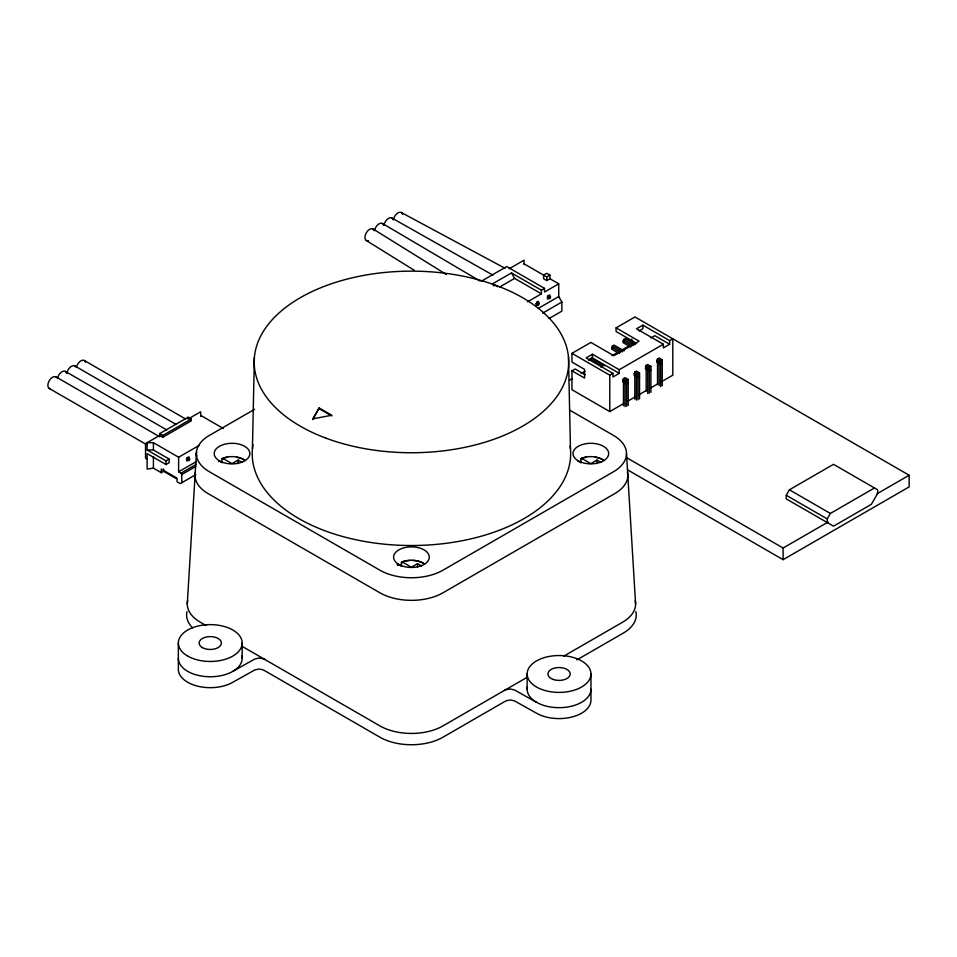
<?xml version="1.0" encoding="UTF-8"?>
<svg xmlns="http://www.w3.org/2000/svg" width="957" height="957" viewBox="0 0 957 957"><rect width="100%" height="100%" fill="white"/><g stroke="black" fill="none" stroke-linecap="round" stroke-linejoin="round"><path stroke-width="1.44" d="M252.421 448.761L254.383 357.188M187.273 604.034L196.376 453.582M188.876 460.437L189.653 459.073L188.876 456.788L187.297 457.697L186.507 460.891L188.876 460.437L186.352 458.977M196.747 452.242L195.958 453.606L196.747 455.879M312.831 418.867L319.136 407.945L331.744 415.23L312.831 418.867L312.831 419.597L319.136 407.945M538.396 305.044L539.186 303.668L538.396 301.395L536.817 302.304L536.04 305.498L538.396 305.044L535.872 303.584M549.737 298.488L550.526 297.125L549.737 294.852L548.17 295.761L547.38 298.943L549.737 298.488L547.225 297.029M588.974 360.442L589.763 359.078L602.372 366.352M619.227 353.528L611.667 349.161L612.456 345.979L614.023 345.07L624.108 350.884M630.579 346.972L623.007 342.606L623.797 339.424L625.376 338.515L635.46 344.341M628.211 383.087L626.632 383.996L622.696 381.723L623.486 378.541L625.053 377.632L628.211 379.45L628.211 405.433M639.551 376.544L637.984 377.453L634.036 375.18L634.826 371.998L636.405 371.077L639.551 372.907L639.551 398.89M650.904 369.988L649.324 370.897L645.389 368.624L646.166 365.442L647.745 364.533L650.904 366.352L650.904 392.334M662.244 363.445L660.665 364.354L656.729 362.081L657.519 358.887L659.098 357.978L662.244 359.808L662.244 385.791M786.247 495.259L789.405 489.793L833.523 464.324L877.641 489.793L877.641 493.441L871.337 504.351L833.523 526.183L786.247 498.896L786.247 495.259L827.219 518.909L827.219 522.546M827.219 518.909L830.365 513.454L874.483 487.974M397.346 564.869L398.136 564.271L401.569 566.257M159.723 435.411L159.723 433.593L188.086 417.216L191.233 419.046L191.233 420.865L162.869 437.229L159.723 435.411L145.536 443.605L145.536 458.164L147.115 459.073M159.723 433.593L162.869 435.411L191.233 419.046M254.634 409.285L209.427 435.387A44.572 25.731 0 0 0 209.427 471.777L379.929 570.205A44.572 25.731 0 0 0 442.959 570.205L613.449 471.777A44.56 25.731 0 0 0 613.449 435.387L569.511 410.027M199.068 445.448L178.624 457.243L153.419 442.696L147.115 442.696L147.115 449.969L166.028 460.891L169.174 459.073L169.174 462.71L166.028 464.528L147.115 453.606L147.115 469.074L153.419 468.164L161.302 472.71L163.659 471.346L176.267 478.632M481.515 281.119L506.732 266.56L544.545 288.392L544.545 292.029L558.721 283.846L558.721 296.574L561.879 302.041L561.879 311.133L549.115 318.502M509.208 268.761L524.053 260.184L524.053 264.563M493.812 286.023L492.544 283.846L511.457 272.924L541.387 290.21L544.545 288.392M178.624 457.243L178.624 471.801L196.52 461.477M499.482 287.112L514.603 278.379L541.387 293.847L541.387 290.21M178.624 471.801L180.993 473.165L196.329 464.312M181.782 482.723L181.782 474.528L195.838 466.418M195.838 474.612L180.203 483.632L177.057 481.814L177.057 478.177L161.302 469.074L161.302 472.71M524.053 263.833L546.746 276.932L549.904 275.114L549.904 278.75L558.721 283.846M549.904 275.114L546.746 273.295L543.6 275.114L543.6 278.75L546.746 280.568L549.904 278.75M242.229 462.434L238.126 460.066L231.989 463.619L222.825 458.331L222.825 459.276L223.878 458.81M527.522 301.85L541.387 293.847M538.312 308.357L558.721 296.574M542.739 313.083L561.879 302.041M623.486 403.651L609.776 411.57L571.963 389.726L571.963 370.814L584.56 378.087L584.56 369.354L571.963 362.081L571.963 353.348L590.864 342.427L613.868 355.705L639.085 341.159L616.081 327.868L616.081 331.505L636.525 343.312M616.081 327.868L634.981 316.958L909.15 475.246L909.15 486.886L783.101 559.666L627.959 470.09M619.227 369.713L592.443 354.257L586.139 357.894L612.923 373.362L612.923 376.998L619.227 373.362L619.227 369.713L663.345 344.245L663.345 347.881L669.649 344.245L669.649 340.608L642.865 325.141L636.561 328.777L663.345 344.245M588.663 360.071L592.443 357.894L619.227 373.362M639.085 330.966L642.865 328.777L642.865 325.141M571.963 370.814L575.109 368.995L585.194 374.809M569.582 380.192L572.154 378.709M581.15 373.505L585.014 371.28M612.025 355.681L617.169 352.714M621.033 350.489L628.749 346.027M600.637 366.986L604.417 364.808M651.059 337.881L654.839 335.692L669.649 344.245M571.963 353.348L609.776 375.18L612.923 373.362M669.649 340.608L672.807 338.79L672.807 375.18L661.586 381.652M622.696 379.905L625.053 381.269L628.211 379.45M634.036 373.362L636.405 374.725L639.551 372.907M645.389 366.806L647.745 368.17L650.904 366.352M656.729 360.263L659.098 361.626L662.244 359.808M627.505 401.33L634.826 397.095M638.845 394.786L646.166 390.552M650.186 388.231L657.519 383.996M421.63 566.006L417.539 563.649L411.39 567.19L402.239 561.915L402.239 562.86L401.414 562.381L401.414 566.161M601.032 462.434L596.941 460.066L590.792 463.619L581.641 458.331L581.641 459.276L582.681 458.81M527.594 677.042L442.947 725.908A44.572 25.731 0 0 1 379.929 725.908L241.714 646.119M563.673 656.215L622.552 622.229A44.56 25.731 0 0 0 635.221 600.673M576.88 659.887L623.21 633.139A44.572 25.731 0 0 0 635.879 611.595M626.668 457.697L783.101 548.014L828.116 522.032M876.995 493.812L909.15 475.246M232.826 671.347L254.694 659.086L258.306 658.165A9.163 5.287 0 0 1 264.922 659.517M222.825 458.331L223.878 457.865A16.221 9.367 0 0 1 245.279 460.604M222.012 462.59L222.012 458.798L223.292 458.236A17.382 10.037 0 0 1 227.491 457.231M581.641 458.331L582.681 457.865A16.221 9.367 0 0 1 604.082 460.604M580.827 462.59L580.827 458.798L582.107 458.236A17.382 10.037 0 0 1 586.294 457.231M401.414 562.381L403.28 561.448A16.221 9.367 0 0 1 424.681 564.187M147.115 449.969L153.419 449.969L169.174 459.073M401.354 212.55L505.081 268.307M536.482 702.282L514.603 690.021L511.002 689.088A9.163 5.287 0 0 0 504.387 690.44M391.892 218.017L492.999 275.149M548.014 295.665L550.526 297.125M623.797 339.424L633.881 345.25M657.519 358.887L660.665 360.717L660.665 386.7M623.007 340.788L631.835 345.884M536.662 302.221L539.186 303.668M612.456 345.979L622.54 351.793M646.166 365.442L649.324 367.261L649.324 393.243M611.667 347.343L620.495 352.439M492.544 283.846L497.532 286.717M634.826 371.998L637.984 373.816L637.984 399.799M591.342 358.169L604.728 365.897M623.486 378.541L626.632 380.36L626.632 406.342M789.405 489.793L830.365 513.454M580.827 458.798L581.641 459.276M577.55 460.7L580.983 462.674M319.136 408.675L331.744 415.948M200.695 415.398L223.376 428.497M84.276 360.49L185.598 418.987M74.825 365.945L176.148 424.441M222.012 458.798L222.825 459.276M65.375 371.4L166.697 429.896M222.168 462.674L218.734 460.7L218.734 461.645M397.322 564.75L398.136 565.216L398.136 564.271M55.925 376.867L159.807 436.835M187.141 457.613L189.653 459.073M145.536 443.605L147.115 444.515M49.238 388.446L145.428 443.976M205.946 625.471L200.336 622.229A44.572 25.731 0 0 1 187.656 600.673M382.441 223.471L480.007 281.023M372.991 228.926L446.369 274.503M366.304 240.506L414.381 270.364M511.457 272.924L514.603 278.379M180.993 473.165L181.782 474.528M626.5 453.582L635.604 604.034M568.494 357.188L570.456 448.761M783.101 548.014L783.101 559.666M659.098 361.626L659.098 385.527M657.519 360.717L657.519 384.618M647.745 368.17L647.745 393.542M646.166 367.261L646.166 391.162M636.405 374.725L636.405 400.098M634.826 373.816L634.826 399.189M631.835 339.017L631.835 343.192M625.053 381.269L625.053 406.641M623.486 380.36L623.486 405.732M609.776 375.18L609.776 411.57M596.941 460.066L596.941 463.619M592.443 354.257L592.443 357.894M590.959 673.967A31.904 18.422 0 0 1 543.086 689.925A31.904 18.422 0 0 1 543.086 658.009A31.904 18.422 0 0 1 590.959 673.967L590.959 700.165A31.904 18.422 0 0 1 571.257 717.188A31.904 18.422 0 0 1 536.482 713.192L514.603 700.931L511.014 700.046A8.912 5.144 0 0 0 504.722 701.553L442.947 737.213A44.572 25.731 0 0 1 379.929 737.213L264.587 670.618A8.912 5.144 0 0 0 258.282 669.11L254.694 670.008L232.826 682.269A31.904 18.422 0 0 1 198.051 686.265A31.904 18.422 0 0 1 178.349 669.242L178.349 643.044M546.746 276.932L546.746 280.568M527.14 673.967L527.14 689.255M417.539 563.649L417.539 567.19M242.169 643.044L242.169 658.32M238.126 460.066L238.126 463.619M200.695 416.307L200.695 411.761L188.086 419.046L188.086 417.216M166.028 460.891L166.028 464.528M163.659 468.918L163.659 471.346M162.869 435.411L162.869 437.229M153.419 442.696L153.419 449.969M153.419 456.525L153.419 468.164M368.421 240.697A6.687 3.864 -60 0 1 366.304 232.79A6.687 3.864 -60 0 1 374.211 230.673M393.435 219.572A6.687 3.864 -60 0 1 398.004 212.885A6.687 3.864 -60 0 1 402.574 214.296M374.534 230.481A6.687 3.864 -60 0 1 379.104 223.806A6.687 3.864 -60 0 1 383.661 225.206M383.984 225.027A6.687 3.864 -60 0 1 388.554 218.34A6.687 3.864 -60 0 1 393.124 219.751M570.133 446.022A159.233 91.932 0 0 1 410.242 545.514A159.233 91.932 0 0 1 252.959 444.658M627.433 472.052A44.56 25.731 0 0 1 614.765 493.609L442.959 592.802A44.572 25.731 0 0 1 379.929 592.802L208.112 493.609A44.572 25.731 0 0 1 195.443 472.052M192.584 627.816A44.572 25.731 0 0 1 186.998 611.595M241.894 655.916A31.904 18.422 0 0 1 212.346 676.707A31.904 18.422 0 0 1 178.349 658.32M590.959 689.255A31.904 18.422 0 0 1 556.962 707.63A31.904 18.422 0 0 1 527.415 686.851M402.706 561.819A17.382 10.037 0 0 1 410.254 560.491M412.527 560.491A17.382 10.037 0 0 1 423.676 563.41M595.29 457.231A17.382 10.037 0 0 1 603.089 459.827M236.487 457.231A17.382 10.037 0 0 1 244.274 459.827M57.468 378.422A6.687 3.864 -60 0 1 62.026 371.735A6.687 3.864 -60 0 1 66.595 373.146M76.369 367.5A6.687 3.864 -60 0 1 80.938 360.825A6.687 3.864 -60 0 1 85.508 362.225M50.219 388.745A6.687 3.864 -60 0 1 49.238 380.719A6.687 3.864 -60 0 1 56.666 377.56M66.918 372.955A6.687 3.864 -60 0 1 70.866 366.687A6.687 3.864 -60 0 1 75.579 366.639M325.775 438.091A157.271 90.807 0 0 0 568.494 366.687A157.271 90.807 0 0 0 340.034 281.035A157.271 90.807 0 0 0 325.775 438.091M219.428 460.855A17.824 10.288 0 0 0 249.251 456.238A17.824 10.288 0 0 0 227.419 443.641A17.824 10.288 0 0 0 219.428 460.855M398.83 564.439A17.824 10.288 0 0 0 428.664 559.821A17.824 10.288 0 0 0 406.821 547.213A17.824 10.288 0 0 0 398.83 564.439M578.243 460.855A17.824 10.288 0 0 0 608.066 456.238A17.824 10.288 0 0 0 586.234 443.641A17.824 10.288 0 0 0 578.243 460.855M202.382 647.59A11.137 6.436 0 0 0 221.019 644.707A11.137 6.436 0 0 0 207.37 636.824A11.137 6.436 0 0 0 202.382 647.59M187.692 656.071A31.904 18.422 0 0 0 241.08 647.805A31.904 18.422 0 0 0 201.999 625.244A31.904 18.422 0 0 0 187.692 656.071M553.481 679.542A11.137 6.436 0 0 0 570.193 673.967A11.137 6.436 0 0 0 553.481 668.393A11.137 6.436 0 0 0 553.481 679.542"/></g></svg>
